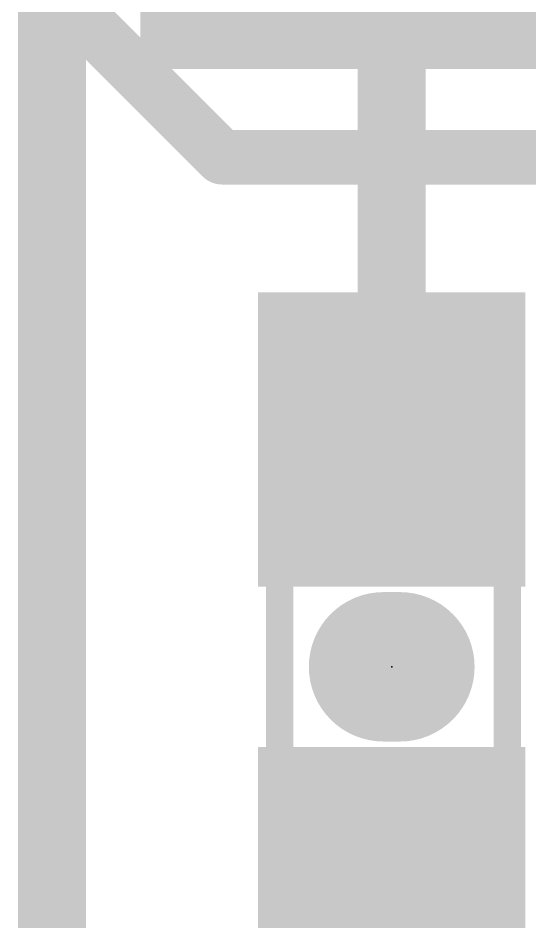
# Model space of a CAD drawing. Extents: x -17 to 90, y -12 to 22.
# Drawn here: x 1.143 to 3.057, y 3.491 to 6.871 of the extents above; entities that cross this region are included whole.
import ezdxf

# ---------------------------------------------------------------- set-up
doc = ezdxf.new("R2010")
doc.units = 0
for name, color, linetype in [('1', 12, 'CONTINUOUS'), ('16', 132, 'CONTINUOUS'), ('17', 110, 'CONTINUOUS'), ('20', 53, 'CONTINUOUS'), ('21', 41, 'CONTINUOUS'), ('23', 53, 'CONTINUOUS'), ('51', 53, 'CONTINUOUS')]:
    doc.layers.add(name, color=color, linetype=linetype)

# ---------------------------------------------------------------- blocks, each defined once
blk = doc.blocks.new('RECT')
blk.add_solid([(-0.5, -0.5), (0.5, -0.5), (-0.5, 0.5), (0.5, 0.5)])
blk = doc.blocks.new('SQUAREP')
blk.add_solid([(-0.5, -0.5), (0.5, -0.5), (-0.5, 0.5), (0.5, 0.5)])

msp = doc.modelspace()

# ---------------------------------------------------------------- linework, layer by layer
at = {"layer": '1', "const_width": 0.254}
for points in [[(1.27, 1.27), (1.27, 21.59)], [(2.54, 7.62), (2.54, 5.295)]]:
    msp.add_lwpolyline(points, dxfattribs=at)
at = {"layer": '1', "const_width": 0.127}
msp.add_lwpolyline([(2.4765, 5.295, 1), (2.6035, 5.295)], format="xyb", dxfattribs=at)
at = {"layer": '16', "const_width": 0.254}
msp.add_lwpolyline([(1.27, 1.27), (1.27, 21.59)], dxfattribs=at)
at = {"layer": '20', "const_width": 0.2032}
msp.add_lwpolyline([(1.27, 1.27), (1.27, 21.59)], dxfattribs=at)
at = {"layer": '21'}
for points, const_width in [([(1.27, 6.985), (1.905, 6.35)], 0.2032), ([(1.905, 6.35), (3.175, 6.35)], 0.2032), ([(2.5705, 4.445), (2.5095, 4.445)], 0.5588)]:
    msp.add_lwpolyline(points, dxfattribs=dict(at, const_width=const_width))
for points, const_width in [([(1.905, 6.4008, 1), (1.905, 6.2992)], 0.1016), ([(1.8691, 6.3141, 1), (1.9409, 6.3859)], 0.1016), ([(2.5095, 4.5847, 1), (2.5095, 4.3053)], 0.2794), ([(2.5705, 4.3053, 1), (2.5705, 4.5847)], 0.2794)]:
    msp.add_lwpolyline(points, format="xyb", dxfattribs=dict(at, const_width=const_width))
at = {"layer": '23'}
msp.add_point((2.54, 4.445), dxfattribs=at)
at = {"layer": '51', "const_width": 0.1016}
for points in [[(2.121, 4.801), (2.121, 4.089)], [(2.972, 4.801), (2.972, 4.089)]]:
    msp.add_lwpolyline(points, dxfattribs=at)
at = {"layer": '51', "const_width": 0.0508}
for points in [[(2.1464, 4.801, 1), (2.0956, 4.801)], [(2.9974, 4.801, 1), (2.9466, 4.801)], [(2.0956, 4.089, 1), (2.1464, 4.089)], [(2.9466, 4.089, 1), (2.9974, 4.089)]]:
    msp.add_lwpolyline(points, format="xyb", dxfattribs=at)

# ---------------------------------------------------------------- block references
at = {"layer": '1', "xscale": 1.1, "rotation": 270}
for p in [(2.54, 5.295), (2.54, 3.595)]:
    msp.add_blockref('RECT', p, dxfattribs=at)
at = {"layer": '17', "xscale": 1.8796, "yscale": 1.8796, "rotation": 180}
msp.add_blockref('SQUAREP', (2.54, 7.62), dxfattribs=at)
msp.add_blockref('SQUAREP', (2.54, 7.62), dxfattribs=at)
at = {"layer": '51', "xscale": 0.5001, "yscale": 0.95, "rotation": 270}
for p in [(2.5451, 5.0332), (2.5451, 3.8648)]:
    msp.add_blockref('RECT', p, dxfattribs=at)

doc.saveas('drawing.dxf')
